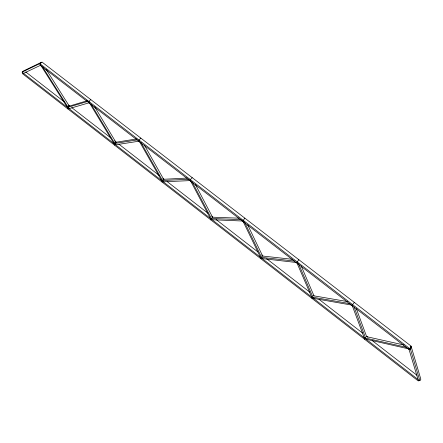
<?xml version="1.0" encoding="UTF-8"?>
<svg xmlns="http://www.w3.org/2000/svg" width="443" height="443" viewBox="0 0 443 443"><rect width="100%" height="100%" fill="white"/><g stroke="black" fill="none" stroke-linecap="round" stroke-linejoin="round"><path stroke-width="0.66" d="M138.93 141.339L138.975 140.06L140.835 138.116M162.088 182.056L162.204 180.971L163.932 179.088L162.852 178.247M190.125 180.794L190.346 179.631L192.162 177.615M210.84 219.905L211.112 218.931M242.648 221.267L244.818 218.139M260.789 258.684L261.226 257.826M296.55 262.81L298.87 259.725M418.746 380.177L419.859 380.753L420.85 379.263L411.436 347.428L410.268 346.858M419.859 380.753L410.379 348.973L411.436 347.428M409.731 348.635L411.348 346.282L41.985 62.053L40.053 63.847L40.33 65.348L408.717 349.256L409.731 348.635L40.053 63.847M354.356 302.425L351.886 305.46M311.977 298.427L312.592 297.685M114.582 143.15L115.357 142.353L136.477 138.947M90.793 99.609L88.893 101.475L89.015 102.87M68.028 107.029L68.82 106.259L87.271 100.716M22.15 72.115L39.892 63.582L41.16 62.402L23.357 71.002L22.15 72.115L22.947 73.001M364.451 339.166L365.253 338.557M410.323 346.908L411.348 346.282M23.352 73.444L40.54 65.293M67.635 107.416L87.349 101.541M68.809 108.729L89.237 102.748M114.194 143.549L137.308 139.888M116.033 144.745L139.196 141.167M163.013 179.31L187.029 178.069M161.878 180.55L189.272 179.21M163.002 181.835L190.451 180.583M212.507 217.192L238.987 218.166M210.713 218.449L241.219 219.662M212.496 219.75L243.046 221.04M261.841 255.949L292.297 259.293M260.755 257.283L294.556 261.088M262.5 258.612L297.02 262.577M313.096 295.697L347.7 301.617M312.038 297.081L349.998 303.676M313.76 298.432L351.753 305.105M366.311 336.597L403.983 345.003M364.611 337.882L406.962 347.439M366.295 339.249L410.019 349.189L409.326 348.325M409.21 348.403L410.379 348.973M25.738 71.943L64.207 101.774M68.543 105.129L69.629 105.971M71.794 107.655L110.805 137.895M114.599 140.835L116.221 142.098L114.455 143.914L114.488 145.105M118.934 144.196L159.054 175.306M167.194 181.613L207.917 213.188M211.721 216.134L212.806 216.976M216.073 219.506L257.981 252.001M261.791 254.952L262.882 255.799M266.703 258.762L309.834 292.197M319.082 299.368L362.474 333.009M366.815 336.375L367.906 337.223M372.264 340.601L416.957 375.249M39.892 63.582L40.734 64.528M410.384 346.78L411.082 347.644M42.534 66.815L68.748 108.28M39.986 64.102L66.959 106.697M46.006 69.141L69.568 106.541M89.408 102.815L113.857 143.377M91.275 104.426L115.341 144.435M94.63 106.735L116.149 142.652M140.913 142.419L163.046 181.458M139.335 141.317L161.496 180.329M144.507 145.354L163.844 179.614M192.168 181.962L211.593 218.776M190.518 180.794L209.982 217.585M195.258 184.26L212.706 217.491M242.731 220.692L260.301 256.968M244.464 221.937L261.979 258.236M247.692 224.878L262.771 256.287M296.644 262.262L311.822 297.336M298.449 263.591L313.295 298.056M301.19 265.927L314.081 296.046M352.224 305.57L364.096 337.455M354.101 306.993L365.907 338.884M356.366 308.699L366.693 336.813M408.823 348.774L417.987 379.23M67.823 107.727L68.006 109.011M419.261 380.471L418.27 380.947L22.593 73.759L22.277 72.381L419.261 380.471"/></g></svg>
